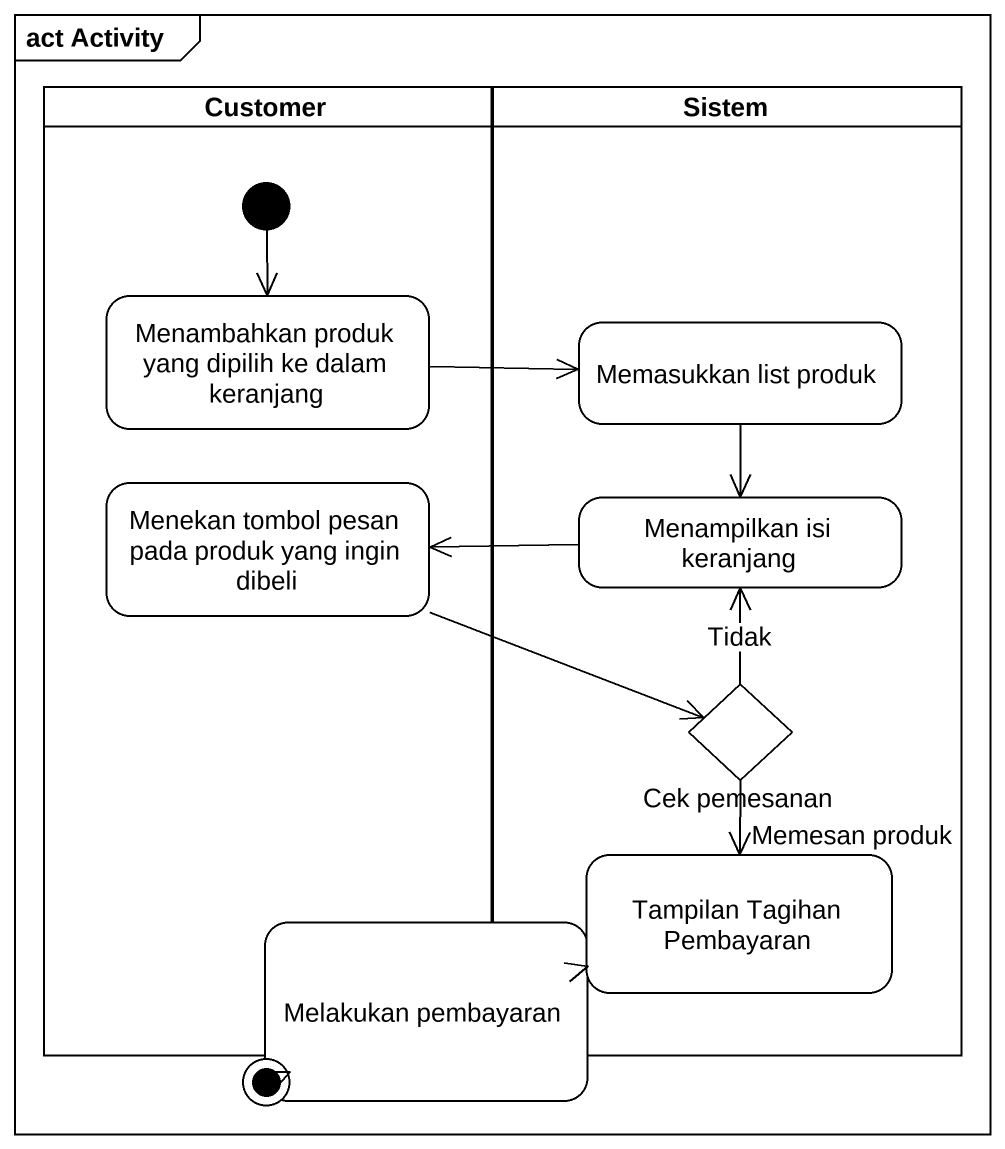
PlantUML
@startuml
mainframe act Activity
hide empty description
state Customer <<partition>> {
  state "Menambahkan produk yang dipilih ke dalam keranjang" as Menambahkan_produk_yang
  state "Menekan tombol pesan pada produk yang ingin dibeli" as Menekan_tombol_pesan_pada
  [*] --> Menambahkan_produk_yang
}
state Sistem <<partition>> {
  state "Memasukkan list produk" as Memasukkan_list_produk
  state "Menampilkan isi keranjang" as Menampilkan_isi_keranjang
  state "Cek pemesanan" as Cek_pemesanan <<choice>>
  state "Tampilan Tagihan Pembayaran" as Tampilan_Tagihan_Pembayaran
}
state "Melakukan pembayaran" as Melakukan_pembayaran
Menambahkan_produk_yang -right-> Memasukkan_list_produk
Memasukkan_list_produk --> Menampilkan_isi_keranjang
Menekan_tombol_pesan_pada -right-> Cek_pemesanan
Menampilkan_isi_keranjang -left-> Menekan_tombol_pesan_pada
Cek_pemesanan -up-> Menampilkan_isi_keranjang : Tidak
Cek_pemesanan --> Tampilan_Tagihan_Pembayaran : Memesan produk
Tampilan_Tagihan_Pembayaran -left-> Melakukan_pembayaran
Melakukan_pembayaran -left-> [*]
@enduml
